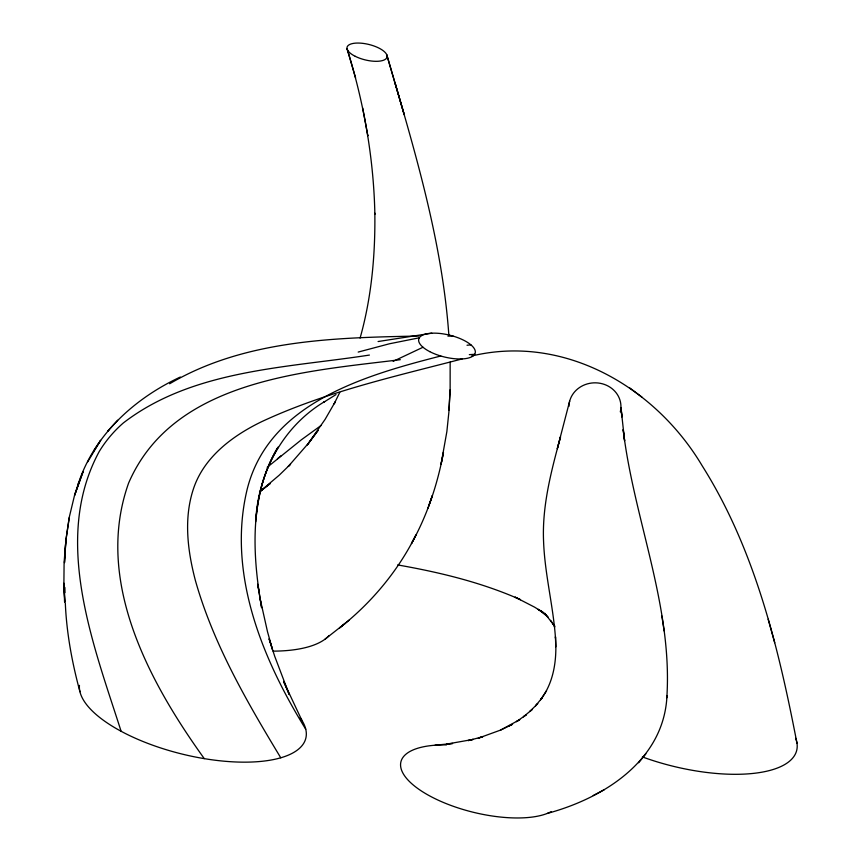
<?xml version="1.0" encoding="UTF-8"?>
<svg xmlns="http://www.w3.org/2000/svg" width="861" height="861" viewBox="0 0 861 861"><rect width="100%" height="100%" fill="white"/><g stroke="black" fill="none" stroke-linecap="round" stroke-linejoin="round"><path stroke-width="1.29" d="M349.329 620.006L339.449 628.003C371.274 603.044 397.9 571.22 415.971 534.982L411.461 543.56C427.228 515.319 437.582 484.226 443.458 452.477L441.015 464.391L446.859 431.63L448.893 412.032L450.131 389.775L450.152 362.104M555.786 646.815L555.453 636.753C557.067 658.536 554.29 681.869 540.611 699.692L542.484 697.356L535.531 705.837L537.748 703.545L529.795 711.541L532.356 709.324L523.413 716.815L526.351 714.695L516.417 721.658L519.753 719.667L500.693 730.042L478.307 738.168L482.86 736.704L468.158 740.6L473.206 739.395L446.472 744.13L452.595 743.495L434.999 745.228M448.968 410.105L450.131 389.775M69.3 517.601L65.845 540.536L64.521 562.545L65.845 540.536L69.138 517.762L74.649 494.871L83.033 471.785L74.616 495.323L78.555 482.999L78.34 483.581C94.301 434.719 134.746 398.266 180.336 377.032M547.284 813.43C603.884 798.147 664.122 760.381 666.984 695.527M666.823 697.754C672.818 606.026 633.9 519.517 623.16 429.564L624.612 440.8L620.953 407.522L621.868 416.961L621.287 409.793M256.298 516.051C258.72 491.922 265.317 467.921 278.071 447.139C249.098 495.064 252.316 554.645 261.626 607.694L257.73 584.232L259.043 592.077M65.877 540.439L64.101 562.448L63.897 583.403L64.844 602.226L63.962 583.241L64.553 601.731M255.685 521.809C257.859 473.518 282.516 426.658 324.619 401.613L323.897 402.119L336.016 394.596M569.659 401.151L557.304 448.699L560.522 436.871C551.277 471.021 541.946 505.945 543.582 541.655C544.798 574.158 553.236 605.821 555.496 638.205M360.081 338.115C371.521 297.562 375.353 255.19 374.836 213.162L374.869 214.217C373.717 158.338 363.912 102.836 347.295 49.518M428.767 505.881L432.308 495.667L427.885 508.377M339.761 392.422L334.165 403.841L335.155 401.947L325.114 419.35L307.28 444.965L318.096 430.349L308.851 442.812L288.306 466.404L290.544 464.165L279.265 475.154L259.495 491.922M93.483 451.336L100.64 440.337L87.661 461.926M540.611 699.692L546.552 690.77M638.647 762.749L645.868 753.859M108.96 429.779L107.776 431.081L117.645 420.243M267.168 467.319L301.415 439.756L321.368 425.269M277.414 458.773L281.02 455.781M345.336 623.224L325.103 639.12M169.639 383.769C244.384 339.708 334.477 337.673 418.833 336.038M593.207 795.532L604.347 789.655M500.693 730.042L512.586 724.241L508.84 726.06M393.176 361.329L423.009 347.252M358.187 352.074L389.409 343.787L419.296 337.803M440.767 356.002C365.086 375.385 268.718 402.808 247.15 489.392C226.97 573.178 262.239 658.869 305.741 729.224M462.153 358.929C394.521 376.537 325.49 391.906 261.852 421.589C232.352 435.817 203.304 457.471 193.068 489.995C183.662 519.431 187.698 551.18 195.393 580.508C213.324 644.028 246.859 701.672 280.761 757.788M471.667 356.002C564.181 333.853 655.469 387.138 702.242 465.887C754.979 549.533 778.452 647.268 796.985 743.291M378.087 341.537L431.791 333.196M369.423 355.066C286.444 367.938 192.616 369.541 123.295 422.988A122.014 121.681 4.4 0 0 99.263 451.455C51.671 539.244 93.311 644.232 121.1 731.269M400.322 359.683C303.879 371.586 173.19 379.916 128.612 483.064C94.032 580.11 148.673 681.32 204.283 758.627M467.017 345.239L470.945 344.874M469.32 354.646L474.659 354.312M447.903 336.102L453.187 336.124M397.653 564.924C439.594 572.296 481.417 582.348 520.464 599.665L515.104 597.136L534.595 607.156L543.14 612.483L538.233 609.34L545.723 614.948L541.397 611.149L548.134 617.402L544.572 613.172L554.785 626.313L550.599 620.329M641.972 397.158L629.789 387.977M552.934 623.687L554.721 627.012M301.78 720.151L283.56 681.395L289.242 694.558L274.756 656.416L269.084 638.797L272.431 649.42L267.48 631.64L260.205 599.138M347.048 48.636L355.582 77.888M395.866 86.025L386.793 54.846L404.261 114.771L395.403 84.292C419.361 166.345 442.78 249.475 448.85 335.112M774.706 642.704L768.152 619.21M79.944 691.727C72.098 662.766 66.577 633.061 65.307 603.044M367.669 134.908L367.841 135.801L362.707 108.055M664.143 630.973L661.872 616.045M64.876 587.471L65.016 592.659M300.145 717.73A116.332 44.89 13.8 0 1 209.6 759.467A116.332 44.89 13.8 0 1 79.438 685.367M568.927 406.424A26.013 23.86 -1.4 0 1 598.018 382.984A26.013 23.86 -1.4 0 1 620.307 411.838M551.169 811.654A82.258 31.739 13.8 0 1 422.428 791.657A82.258 31.739 13.8 0 1 446.439 744.905M795.682 738.308A116.332 44.89 13.8 0 1 755.162 773.189A116.332 44.89 13.8 0 1 642.392 756.927M329.085 635.547A116.332 44.89 13.8 0 1 273.077 651.142M270.3 483.408L259.85 491.674L270.3 483.408M429.704 351.611A29.08 11.225 13.8 0 0 475.1 353.387A29.08 11.225 13.8 0 0 436.118 333.185A29.08 11.225 13.8 0 0 429.704 351.611M355.249 56.32A20.567 7.932 13.8 0 0 386.998 57.17A20.567 7.932 13.8 0 0 358.897 43.061A20.567 7.932 13.8 0 0 355.249 56.32"/></g></svg>
